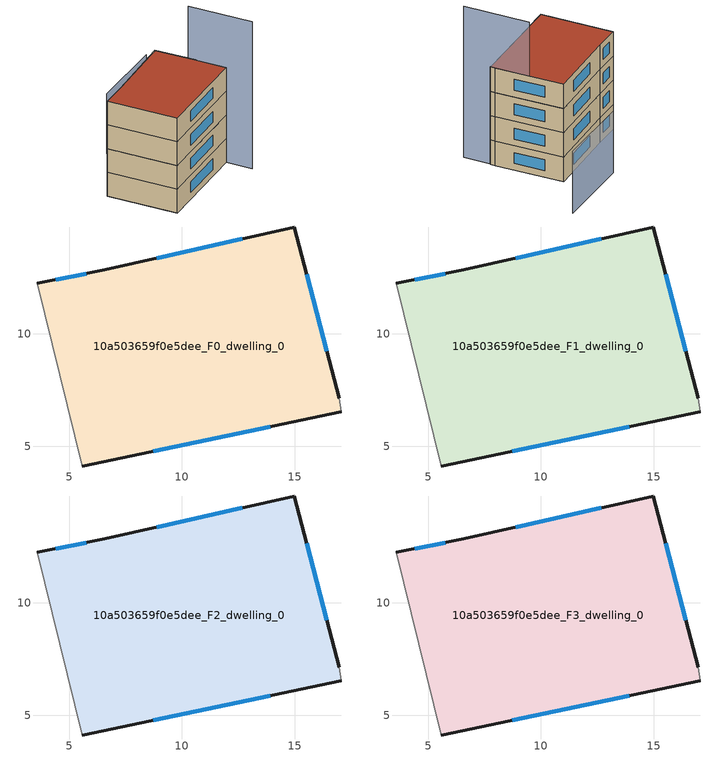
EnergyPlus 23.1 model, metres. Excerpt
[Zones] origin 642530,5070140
10a503659f0e5dee_F0_dwelling_0
 floor ground (EU_floor_Construction): 17.08,6.53 16.98,7.13 14.98,14.74 6.57,12.84 3.57,12.24 5.57,4.13 z0
 wall outside (EU_wall_Construction): 17.08,6.53 5.57,4.13 / 3.57,12.24 6.57,12.84 14.98,14.74 16.98,7.13 z0:3
 wall adiabatic (EU_wall_Construction): 5.57,4.13 3.57,12.24 / 16.98,7.13 17.08,6.53 z0:3
 window (EU_Window_Construction): 13.91,5.87 8.74,4.79 / 4.4,12.41 5.75,12.68 / 8.89,13.36 12.67,14.22 / 15.53,12.65 16.43,9.23 z0.83:2.17
10a503659f0e5dee_F1_dwelling_0
 floor to 10a503659f0e5dee_F0_dwelling_0 (EU_floor_Construction): 17.08,6.53 16.98,7.13 14.98,14.74 6.57,12.84 3.57,12.24 5.57,4.13 z3
 wall outside (EU_wall_Construction): 17.08,6.53 5.57,4.13 / 3.57,12.24 6.57,12.84 14.98,14.74 16.98,7.13 z3:6
 wall adiabatic (EU_wall_Construction): 5.57,4.13 3.57,12.24 / 16.98,7.13 17.08,6.53 z3:6
 window (EU_Window_Construction): 13.91,5.87 8.74,4.79 / 4.4,12.41 5.75,12.68 / 8.89,13.36 12.67,14.22 / 15.53,12.65 16.43,9.23 z3.83:5.17
10a503659f0e5dee_F2_dwelling_0
 floor to 10a503659f0e5dee_F1_dwelling_0 (EU_floor_Construction): 17.08,6.53 16.98,7.13 14.98,14.74 6.57,12.84 3.57,12.24 5.57,4.13 z6
 wall outside (EU_wall_Construction): 17.08,6.53 5.57,4.13 / 3.57,12.24 6.57,12.84 14.98,14.74 16.98,7.13 z6:9
 wall adiabatic (EU_wall_Construction): 5.57,4.13 3.57,12.24 / 16.98,7.13 17.08,6.53 z6:9
 window (EU_Window_Construction): 13.91,5.87 8.74,4.79 / 4.4,12.41 5.75,12.68 / 8.89,13.36 12.67,14.22 / 15.53,12.65 16.43,9.23 z6.83:8.17
10a503659f0e5dee_F3_dwelling_0
 floor to 10a503659f0e5dee_F2_dwelling_0 (EU_floor_Construction): 17.08,6.53 16.98,7.13 14.98,14.74 6.57,12.84 3.57,12.24 5.57,4.13 z9
 wall outside (EU_wall_Construction): 17.08,6.53 5.57,4.13 / 3.57,12.24 6.57,12.84 14.98,14.74 16.98,7.13 z9:12
 wall adiabatic (EU_wall_Construction): 5.57,4.13 3.57,12.24 / 16.98,7.13 17.08,6.53 z9:12
 window (EU_Window_Construction): 13.91,5.87 8.74,4.79 / 4.4,12.41 5.75,12.68 / 8.89,13.36 12.67,14.22 / 15.53,12.65 16.43,9.23 z9.83:11.17
 roof outside (EU_roof_Construction): 14.98,14.74 16.98,7.13 17.08,6.53 5.57,4.13 3.57,12.24 6.57,12.84 z12
shading: 17.72,3.49 15.98,10.94 z0:18.6; 19.29,19.34 10.37,17.71 z0:7.6
[Building]
EU S2 Campaign: North Axis=0; Terrain=City; Solar Distribution=FullExterior
[Site:Location]
Lyon-Bron: Latitude=45.75; Longitude=5; Time Zone=1; Elevation=198
[SizingPeriod:WeatherFileDays]
AnnualSizingPeriod: Begin Month=1; Begin Day of Month=1; End Month=12; End Day of Month=31; Day of Week for Start Day=Monday; Use Weather File Daylight Saving Period=No; Use Weather File Rain and Snow Indicators=No
[MATERIAL]
EU_InternalMass_Material: Roughness=MediumRough; Thickness=0.1; Conductivity=1; Density=1800; Specific Heat=900; Thermal Absorptance=0.9; Solar Absorptance=0.7; Visible Absorptance=0.7
[MATERIAL:NOMASS] Roughness=MediumRough; Thermal Absorptance=0.9; Solar Absorptance=0.7; Visible Absorptance=0.7
Name | Thermal Resistance
EU_wall_NoMass | 0.87146
EU_roof_NoMass | 0.842276
EU_floor_NoMass | 0.496999
[WINDOWMATERIAL:SIMPLEGLAZINGSYSTEM]
EU_Window_SimpleGlazing: UFactor=2.2525; Solar Heat Gain Coefficient=0.76; Visible Transmittance=0.76
[CONSTRUCTION]
EU_wall_Construction: EU_wall_NoMass
EU_roof_Construction: EU_roof_NoMass
EU_floor_Construction: EU_floor_NoMass
EU_InternalMass_Construction: EU_InternalMass_Material
EU_Window_Construction: EU_Window_SimpleGlazing
[ZONE] Type=1; Multiplier=1; Ceiling Height=autocalculate; Floor Area=autocalculate; Part of Total Floor Area=Yes
Name | Volume
10a503659f0e5dee_F0_dwelling_0 | 295.124
10a503659f0e5dee_F1_dwelling_0; 10a503659f0e5dee_F2_dwelling_0 | 295.125
10a503659f0e5dee_F3_dwelling_0 | 590.25
[INTERNALMASS] Construction=EU_InternalMass_Construction; Surface Area=98.3749
Name | Zone or ZoneList
10a503659f0e5dee_F0_dwelling_0_EU_InternalMass | 10a503659f0e5dee_F0_dwelling_0
10a503659f0e5dee_F1_dwelling_0_EU_InternalMass | 10a503659f0e5dee_F1_dwelling_0
10a503659f0e5dee_F2_dwelling_0_EU_InternalMass | 10a503659f0e5dee_F2_dwelling_0
10a503659f0e5dee_F3_dwelling_0_EU_InternalMass | 10a503659f0e5dee_F3_dwelling_0
[OTHEREQUIPMENT] Fuel Type=Electricity; Design Level Calculation Method=Watts/Area; Power per Zone Floor Area=1; Fraction Latent=0; Fraction Radiant=0; Fraction Lost=0; Carbon Dioxide Generation Rate=0; EndUse Subcategory=EU_Step8_InternalGains
Name | Zone or ZoneList or Space or SpaceList | Schedule
EU_Step8_InternalGain_10a503659f0e5dee_F0_dwelling_0_f000 | 10a503659f0e5dee_F0_dwelling_0 | EU_Step8_GainSchedule_10a503659f0e5dee_F0_dwelling_0_f000
EU_Step8_InternalGain_10a503659f0e5dee_F1_dwelling_0_f000 | 10a503659f0e5dee_F1_dwelling_0 | EU_Step8_GainSchedule_10a503659f0e5dee_F1_dwelling_0_f000
EU_Step8_InternalGain_10a503659f0e5dee_F2_dwelling_0_f000 | 10a503659f0e5dee_F2_dwelling_0 | EU_Step8_GainSchedule_10a503659f0e5dee_F2_dwelling_0_f000
EU_Step8_InternalGain_10a503659f0e5dee_F3_dwelling_0_f000 | 10a503659f0e5dee_F3_dwelling_0 | EU_Step8_GainSchedule_10a503659f0e5dee_F3_dwelling_0_f000
[ZONEVENTILATION:DESIGNFLOWRATE] Schedule=EU_AlwaysOn; Design Flow Rate Calculation Method=AirChanges/Hour; Air Changes per Hour=0.425; Ventilation Type=Natural; Fan Pressure Rise=0; Fan Total Efficiency=1; Constant Term Coefficient=1; Temperature Term Coefficient=0; Velocity Term Coefficient=0; Velocity Squared Term Coefficient=0; Minimum Indoor Temperature=-100; Maximum Indoor Temperature=100; Delta Temperature=-100; Minimum Outdoor Temperature=-100; Maximum Outdoor Temperature=100; Maximum Wind Speed=40
Name | Zone or ZoneList or Space or SpaceList
EU_ConstantAir_10a503659f0e5dee_F0_dwelling_0 | 10a503659f0e5dee_F0_dwelling_0
EU_ConstantAir_10a503659f0e5dee_F1_dwelling_0 | 10a503659f0e5dee_F1_dwelling_0
EU_ConstantAir_10a503659f0e5dee_F2_dwelling_0 | 10a503659f0e5dee_F2_dwelling_0
EU_ConstantAir_10a503659f0e5dee_F3_dwelling_0 | 10a503659f0e5dee_F3_dwelling_0
[HVACTEMPLATE:THERMOSTAT] Constant Heating Setpoint=20; Constant Cooling Setpoint=50
EU_HeatOnly_10a503659f0e5dee_F0_dwelling_0; EU_HeatOnly_10a503659f0e5dee_F1_dwelling_0; EU_HeatOnly_10a503659f0e5dee_F2_dwelling_0; EU_HeatOnly_10a503659f0e5dee_F3_dwelling_0
[HVACTEMPLATE:ZONE:IDEALLOADSAIRSYSTEM] System Availability Schedule=EU_AlwaysOn; Maximum Heating Supply Air Temperature=50; Minimum Cooling Supply Air Temperature=13; Maximum Heating Supply Air Humidity Ratio=0.0156; Minimum Cooling Supply Air Humidity Ratio=0.0077; Heating Limit=NoLimit; Cooling Limit=NoLimit; Heating Availability Schedule=EU_AlwaysOn; Cooling Availability Schedule=EU_CoolingOff; Dehumidification Control Type=ConstantSensibleHeatRatio; Cooling Sensible Heat Ratio=0.7; Dehumidification Setpoint=60; Humidification Control Type=None; Humidification Setpoint=30; Outdoor Air Method=None; Outdoor Air Flow Rate per Person=0.00944; Outdoor Air Flow Rate per Zone Floor Area=0; Outdoor Air Flow Rate per Zone=0; Demand Controlled Ventilation Type=None; Outdoor Air Economizer Type=NoEconomizer; Heat Recovery Type=None; Sensible Heat Recovery Effectiveness=0.7; Latent Heat Recovery Effectiveness=0.65
Name | Template Thermostat
10a503659f0e5dee_F0_dwelling_0 | EU_HeatOnly_10a503659f0e5dee_F0_dwelling_0
10a503659f0e5dee_F1_dwelling_0 | EU_HeatOnly_10a503659f0e5dee_F1_dwelling_0
10a503659f0e5dee_F2_dwelling_0 | EU_HeatOnly_10a503659f0e5dee_F2_dwelling_0
10a503659f0e5dee_F3_dwelling_0 | EU_HeatOnly_10a503659f0e5dee_F3_dwelling_0
[SIZING:ZONE] Zone Cooling Design Supply Air Temperature Input Method=SupplyAirTemperature; Zone Cooling Design Supply Air Temperature=13; Zone Heating Design Supply Air Temperature Input Method=SupplyAirTemperature; Zone Heating Design Supply Air Temperature=50; Zone Cooling Design Supply Air Humidity Ratio=0.008; Zone Heating Design Supply Air Humidity Ratio=0.008; Cooling Design Air Flow Method=DesignDay; Cooling Design Air Flow Rate=0; Cooling Minimum Air Flow per Zone Floor Area=0.000762; Cooling Minimum Air Flow=0; Cooling Minimum Air Flow Fraction=0.2; Heating Design Air Flow Method=DesignDay; Heating Design Air Flow Rate=0; Heating Maximum Air Flow per Zone Floor Area=0.002032; Heating Maximum Air Flow=0.141576; Heating Maximum Air Flow Fraction=0.3; Account for Dedicated Outdoor Air System=No; Dedicated Outdoor Air System Control Strategy=NeutralSupplyAir; Dedicated Outdoor Air Low Setpoint Temperature for Design=autosize; Dedicated Outdoor Air High Setpoint Temperature for Design=autosize; Zone Load Sizing Method=Sensible Load Only No Latent Load; Zone Latent Cooling Design Supply Air Humidity Ratio Input Method=HumidityRatioDifference; Zone Cooling Design Supply Air Humidity Ratio Difference=0.005; Zone Latent Heating Design Supply Air Humidity Ratio Input Method=HumidityRatioDifference; Zone Humidification Design Supply Air Humidity Ratio Difference=0.005
10a503659f0e5dee_F0_dwelling_0; 10a503659f0e5dee_F1_dwelling_0; 10a503659f0e5dee_F2_dwelling_0; 10a503659f0e5dee_F3_dwelling_0
[SCHEDULE:CONSTANT]
Name | Hourly Value
EU_AlwaysOn | 1
EU_CoolingOff | 0
[SCHEDULE:FILE] Column Number=1; Rows to Skip at Top=0; Number of Hours of Data=8760; Column Separator=Comma; Interpolate to Timestep=No; Minutes per Item=60; Adjust Schedule for Daylight Savings=Yes
Name | File
EU_Step8_GainSchedule_10a503659f0e5dee_F0_dwelling_0_f000 | ../../schedules/10a503659f0e5dee/10a503659f0e5dee_F0_dwelling_0_f000_gain.csv
EU_Step8_GainSchedule_10a503659f0e5dee_F1_dwelling_0_f000 | ../../schedules/10a503659f0e5dee/10a503659f0e5dee_F1_dwelling_0_f000_gain.csv
EU_Step8_GainSchedule_10a503659f0e5dee_F2_dwelling_0_f000 | ../../schedules/10a503659f0e5dee/10a503659f0e5dee_F2_dwelling_0_f000_gain.csv
EU_Step8_GainSchedule_10a503659f0e5dee_F3_dwelling_0_f000 | ../../schedules/10a503659f0e5dee/10a503659f0e5dee_F3_dwelling_0_f000_gain.csv
